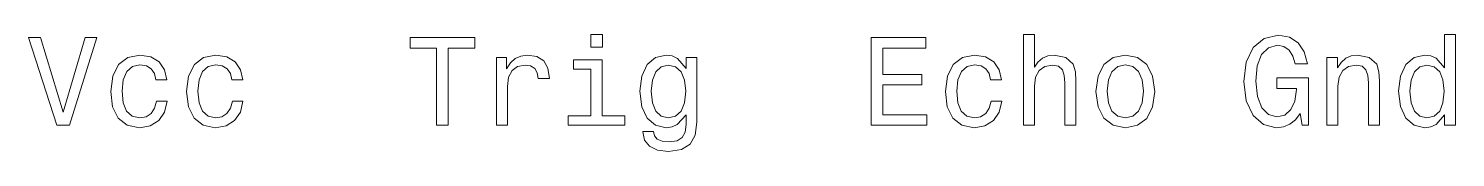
# Model space of a CAD drawing. Extents: x 90.1 to 147.2, y 324.1 to 328.8.
import ezdxf

# ---------------------------------------------------------------- set-up
doc = ezdxf.new("R2010")
doc.units = 0

msp = doc.modelspace()

# ---------------------------------------------------------------- linework, layer by layer
at = {"color": 7, "lineweight": 13}
for points in [[(92.395531, 328.648407), (91.518013, 325.667877), (90.615273, 328.648407), (90.136169, 328.648407), (91.265854, 325.143372), (91.770172, 325.143372), (92.874641, 328.648407)], [(106.466141, 325.143372), (106.930115, 325.143372), (106.930115, 328.219727), (107.989197, 328.219727), (107.989197, 328.643372), (105.402016, 328.643372), (105.402016, 328.219727), (106.466141, 328.219727)], [(113.097984, 328.764404), (112.628967, 328.764404), (112.628967, 328.260101), (113.097984, 328.260101)], [(123.855186, 325.143372), (126.074203, 325.143372), (126.074203, 325.567017), (124.31916, 325.567017), (124.31916, 326.752167), (125.882568, 326.752167), (125.882568, 327.170746), (124.31916, 327.170746), (124.31916, 328.219727), (126.033859, 328.219727), (126.033859, 328.643372), (123.855186, 328.643372)], [(129.942352, 325.143372), (130.386169, 325.143372), (130.386169, 326.706787), (130.431549, 327.06485), (130.577805, 327.327087), (130.804749, 327.488464), (131.107346, 327.548981), (131.349426, 327.498566), (131.500717, 327.362396), (131.57637, 327.135437), (131.601578, 326.832855), (131.601578, 325.143372), (132.04538, 325.143372), (132.04538, 326.923645), (132.025208, 327.281708), (131.934433, 327.579254), (131.636887, 327.851593), (131.172913, 327.947418), (130.920746, 327.912109), (130.703888, 327.816284), (130.522339, 327.664978), (130.386169, 327.458221), (130.386169, 328.764404), (129.942352, 328.764404)], [(141.017288, 325.612396), (141.103027, 325.143372), (141.355179, 325.143372), (141.355179, 327.034576), (140.079239, 327.034576), (140.079239, 326.605896), (140.865997, 326.605896), (140.865997, 326.575653), (140.805466, 326.111664), (140.644089, 325.768738), (140.396973, 325.55188), (140.089325, 325.481262), (139.746399, 325.572052), (139.479095, 325.844391), (139.307632, 326.293213), (139.247116, 326.908508), (139.302582, 327.518738), (139.47406, 327.96759), (139.746399, 328.239899), (140.114548, 328.335724), (140.366699, 328.285309), (140.573486, 328.144104), (140.724777, 327.907074), (140.810516, 327.589325), (141.309784, 327.589325), (141.178665, 328.073486), (140.931549, 328.436584), (140.583572, 328.658508), (140.144806, 328.739197), (139.569885, 328.613098), (139.136169, 328.244965), (138.85878, 327.664978), (138.76297, 326.893372), (138.85878, 326.11673), (139.136169, 325.536743), (139.544662, 325.168579), (140.059067, 325.047546), (140.346527, 325.087891), (140.603745, 325.188751), (140.825638, 325.365265)], [(146.786743, 325.561951), (146.786743, 325.143372), (147.230545, 325.143372), (147.230545, 328.764404), (146.791779, 328.764404), (146.791779, 327.438049), (146.453888, 327.82132), (146.247101, 327.912109), (146.010071, 327.947418), (145.581406, 327.846527), (145.24855, 327.564117), (145.031693, 327.110229), (144.956039, 326.5), (145.031693, 325.889771), (145.24855, 325.430847), (145.581406, 325.143372), (146.010071, 325.047546), (146.247101, 325.082855), (146.458923, 325.173645)], [(95.234871, 326.953888), (95.67363, 326.953888), (95.582855, 327.357361), (95.365997, 327.675079), (95.028099, 327.871765), (94.58934, 327.947418), (94.105186, 327.846527), (93.73703, 327.564117), (93.505043, 327.105194), (93.424355, 326.489899), (93.5, 325.879669), (93.726944, 325.425781), (94.085014, 325.143372), (94.574211, 325.047546), (95.007927, 325.123199), (95.345825, 325.335022), (95.577812, 325.667877), (95.678673, 326.111664), (95.255043, 326.111664), (95.179398, 325.829254), (95.038185, 325.617432), (94.836456, 325.486298), (94.58934, 325.445953), (94.2817, 325.511536), (94.059799, 325.713257), (93.92363, 326.041077), (93.878242, 326.505035), (93.92363, 326.958923), (94.064842, 327.286743), (94.291786, 327.488464), (94.58934, 327.559082), (94.851585, 327.513702), (95.048271, 327.397705), (95.179398, 327.206055)], [(98.270889, 326.953888), (98.709656, 326.953888), (98.618874, 327.357361), (98.402016, 327.675079), (98.064117, 327.871765), (97.625359, 327.947418), (97.141212, 327.846527), (96.773056, 327.564117), (96.541069, 327.105194), (96.460373, 326.489899), (96.536026, 325.879669), (96.76297, 325.425781), (97.12104, 325.143372), (97.610229, 325.047546), (98.043945, 325.123199), (98.381844, 325.335022), (98.613831, 325.667877), (98.714699, 326.111664), (98.291069, 326.111664), (98.215416, 325.829254), (98.074203, 325.617432), (97.872482, 325.486298), (97.625359, 325.445953), (97.317726, 325.511536), (97.095825, 325.713257), (96.959656, 326.041077), (96.914268, 326.505035), (96.959656, 326.958923), (97.100868, 327.286743), (97.327812, 327.488464), (97.625359, 327.559082), (97.887611, 327.513702), (98.084297, 327.397705), (98.215416, 327.206055)], [(108.856628, 325.143372), (109.30043, 325.143372), (109.30043, 326.69165), (109.345825, 327.06485), (109.481987, 327.332123), (109.703888, 327.49353), (110.001442, 327.548981), (110.223343, 327.513702), (110.389771, 327.412811), (110.490631, 327.241364), (110.52594, 327.009369), (110.974785, 327.009369), (110.914268, 327.417877), (110.747841, 327.710388), (110.470459, 327.886902), (110.092224, 327.947418), (109.835014, 327.907074), (109.613113, 327.806183), (109.416428, 327.634735), (109.260086, 327.40274), (109.260086, 327.851593), (108.856628, 327.851593)], [(113.082855, 325.516571), (113.082855, 327.760803), (111.943085, 327.760803), (111.943085, 327.382568), (112.639053, 327.382568), (112.639053, 325.516571), (111.73127, 325.516571), (111.73127, 325.143372), (114.000725, 325.143372), (114.000725, 325.516571)], [(116.870316, 325.264404), (116.870316, 327.851593), (116.446686, 327.851593), (116.446686, 327.412811), (116.098701, 327.811249), (115.886887, 327.912109), (115.649857, 327.947418), (115.221184, 327.846527), (114.888329, 327.564117), (114.671471, 327.110229), (114.595825, 326.5), (114.671471, 325.884735), (114.888329, 325.430847), (115.221184, 325.143372), (115.649857, 325.047546), (115.89193, 325.082855), (116.093658, 325.173645), (116.446686, 325.556915), (116.446686, 325.173645), (116.406342, 324.871033), (116.295387, 324.654175), (116.083572, 324.528107), (115.765854, 324.482697), (115.488472, 324.51297), (115.291786, 324.588623), (115.175797, 324.719727), (115.140488, 324.89624), (114.711815, 324.89624), (114.711815, 324.876068), (114.777374, 324.553314), (114.979111, 324.311249), (115.301872, 324.154907), (115.740631, 324.099426), (116.265129, 324.175079), (116.613113, 324.386902), (116.809799, 324.755035)], [(128.631119, 326.953888), (129.069885, 326.953888), (128.979095, 327.357361), (128.762238, 327.675079), (128.424347, 327.871765), (127.985588, 327.947418), (127.501434, 327.846527), (127.133286, 327.564117), (126.901291, 327.105194), (126.820602, 326.489899), (126.896255, 325.879669), (127.123199, 325.425781), (127.481262, 325.143372), (127.970459, 325.047546), (128.404175, 325.123199), (128.742065, 325.335022), (128.97406, 325.667877), (129.074921, 326.111664), (128.651291, 326.111664), (128.575653, 325.829254), (128.434433, 325.617432), (128.232712, 325.486298), (127.985588, 325.445953), (127.677948, 325.511536), (127.456055, 325.713257), (127.319885, 326.041077), (127.27449, 326.505035), (127.319885, 326.958923), (127.46109, 327.286743), (127.688034, 327.488464), (127.985588, 327.559082), (128.247833, 327.513702), (128.444519, 327.397705), (128.575653, 327.206055)], [(132.84726, 326.494965), (132.927948, 325.879669), (133.159943, 325.425781), (133.528091, 325.143372), (134.022339, 325.047546), (134.51152, 325.143372), (134.879669, 325.420746), (135.111664, 325.874634), (135.197403, 326.494965), (135.111664, 327.110229), (134.879669, 327.569153), (134.51152, 327.846527), (134.022339, 327.947418), (133.528091, 327.846527), (133.159943, 327.564117), (132.927948, 327.110229)], [(142.086456, 325.143372), (142.530243, 325.143372), (142.530243, 326.706787), (142.575638, 327.06485), (142.721893, 327.327087), (142.948837, 327.488464), (143.251434, 327.548981), (143.4935, 327.498566), (143.644806, 327.362396), (143.720459, 327.135437), (143.745667, 326.832855), (143.745667, 325.143372), (144.189484, 325.143372), (144.189484, 326.923645), (144.169296, 327.281708), (144.078522, 327.579254), (143.780975, 327.851593), (143.317001, 327.947418), (143.059784, 327.912109), (142.842926, 327.816284), (142.656342, 327.654907), (142.510071, 327.438049), (142.510071, 327.851593), (142.086456, 327.851593)], [(115.054756, 326.5), (115.100143, 326.948853), (115.236313, 327.281708), (115.448128, 327.478394), (115.730545, 327.548981), (116.028099, 327.478394), (116.25, 327.281708), (116.386169, 326.948853), (116.4366, 326.5), (116.386169, 326.041077), (116.25, 325.713257), (116.028099, 325.511536), (115.730545, 325.445953), (115.448128, 325.511536), (115.236313, 325.713257), (115.100143, 326.046112)], [(133.301147, 326.5), (133.346542, 326.953888), (133.487747, 327.281708), (133.714691, 327.483429), (134.022339, 327.554047), (134.324921, 327.483429), (134.551865, 327.286743), (134.693085, 326.953888), (134.743515, 326.5), (134.693085, 326.041077), (134.551865, 325.708221), (134.324921, 325.50647), (134.022339, 325.440918), (133.714691, 325.50647), (133.487747, 325.708221), (133.346542, 326.041077)], [(146.085724, 327.548981), (146.378235, 327.478394), (146.600128, 327.281708), (146.731262, 326.953888), (146.781693, 326.5), (146.731262, 326.041077), (146.600128, 325.713257), (146.378235, 325.511536), (146.085724, 325.445953), (145.80835, 325.511536), (145.596527, 325.713257), (145.455322, 326.046112), (145.409943, 326.5), (145.455322, 326.948853), (145.596527, 327.276642), (145.80835, 327.478394)]]:
    msp.add_lwpolyline(points, close=True, dxfattribs=at)

doc.saveas('drawing.dxf')
